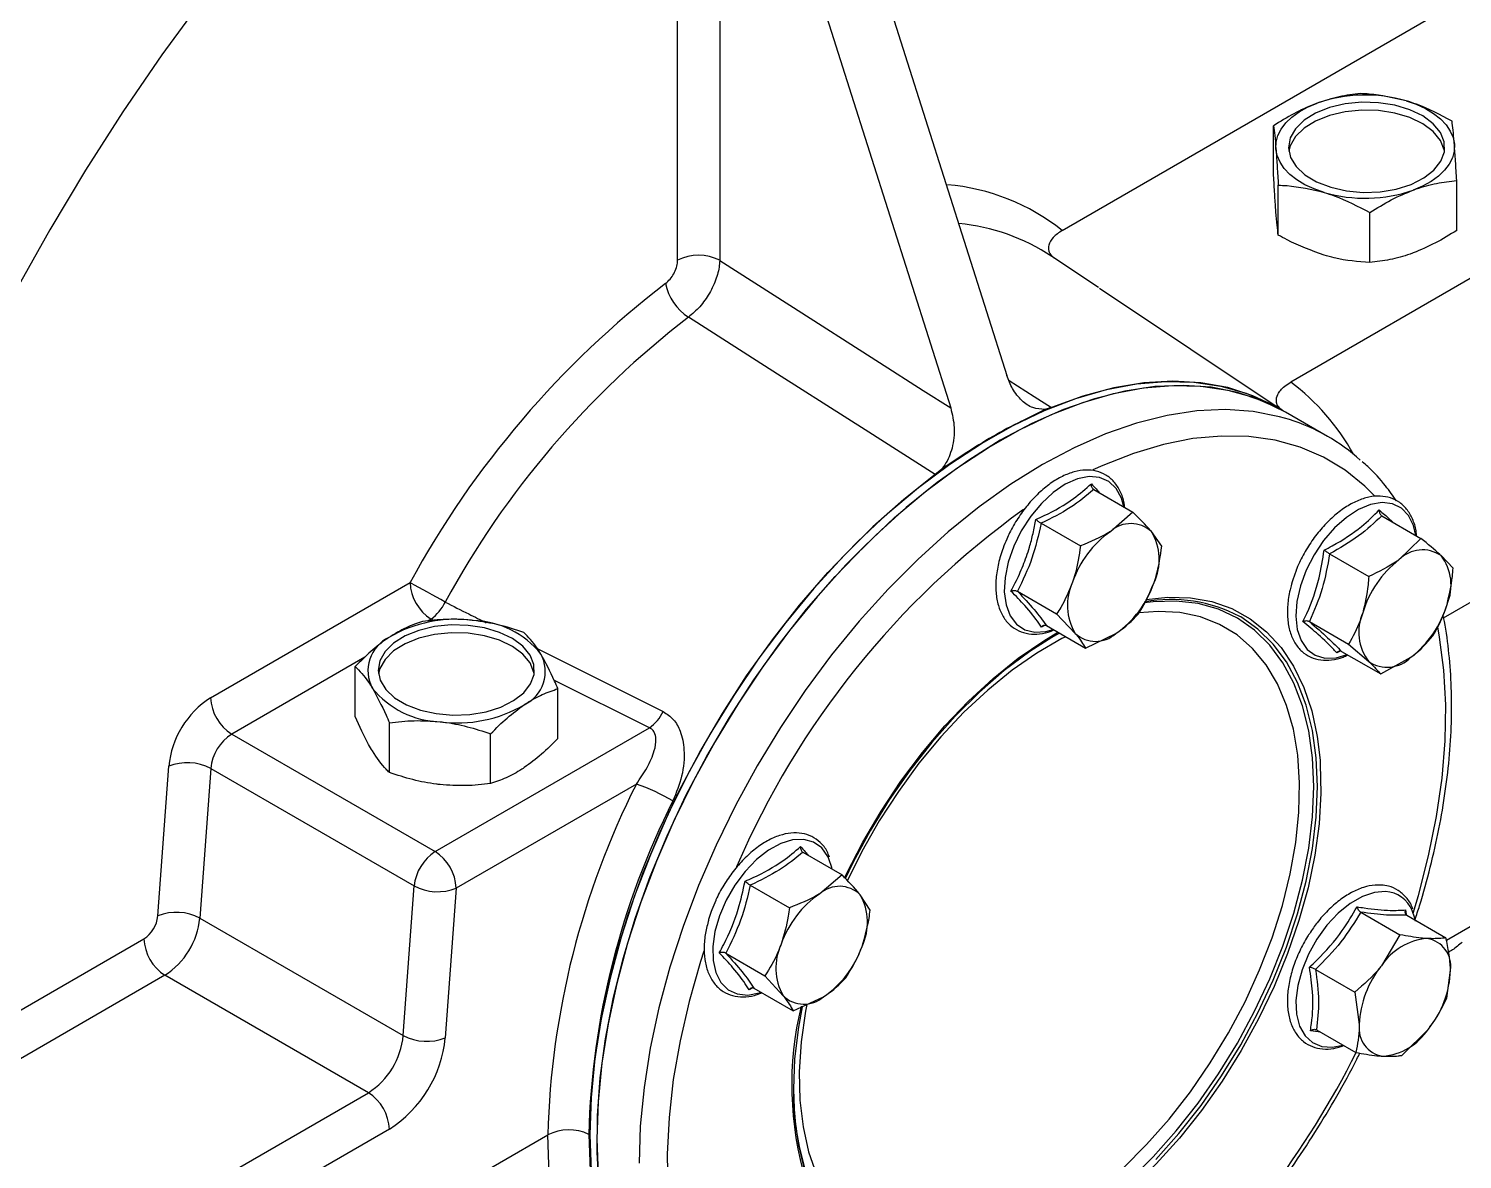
# Model space of a CAD drawing. Header units: millimetres. Extents: x 5847 to 9233, y 737 to 1578.
# Drawn here: x 8762.3 to 8899.3, y 909.9 to 1018 of the extents above; entities that cross this region are included whole.
import ezdxf

# ---------------------------------------------------------------- set-up
doc = ezdxf.new("R2010")
doc.units = ezdxf.units.MM
doc.layers.get('0').update_dxf_attribs({"lineweight": 30})

msp = doc.modelspace()

# ---------------------------------------------------------------- linework, layer by layer
at = {"color": 7, "linetype": 'Continuous', "lineweight": 25}
for p, q in [((8824.308, 995.851), (8824.308, 1056.466)), ((8828.331, 1051.292), (8828.331, 995.851)), ((8861.069, 998.709), (8895.856, 1018.791)), ((8881.271, 1003.953), (8881.271, 1008.717)), ((8921.237, 1006.347), (8882.909, 984.221)), ((8881.718, 998.27), (8881.718, 1003.034)), ((8898.769, 998.717), (8898.769, 1003.48)), ((8890.467, 995.652), (8890.467, 1000.415)), ((8864.543, 993.248), (8860.073, 996.227)), ((8864.626, 993.188), (8882.081, 981.542)), ((8857.164, 980.478), (8859.415, 981.596)), ((8860.034, 981.779), (8859.415, 981.596)), ((8882.413, 981.35), (8881.742, 981.737)), ((8886.435, 979.026), (8882.412, 981.349)), ((8851.8, 977.381), (8849.549, 975.901)), ((8849.549, 975.901), (8848.929, 975.368)), ((8864.081, 973.945), (8867.824, 971.785)), ((8867.824, 971.785), (8865.701, 969.945)), ((8859.056, 970.715), (8862.799, 968.555)), ((8891.614, 971.437), (8895.357, 969.276)), ((8870.583, 968.517), (8869.593, 969.926)), ((8895.357, 969.276), (8893.252, 967.231)), ((8894.976, 969.496), (8894.925, 969.613)), ((8886.625, 967.797), (8890.368, 965.636)), ((8898.422, 966.435), (8897.279, 967.631)), ((8897.522, 961.684), (8908.457, 967.997)), ((8883.418, 966.197), (8883.106, 965.299)), ((8779.677, 954.045), (8798.731, 965.045)), ((8883.043, 965.119), (8882.982, 964.886)), ((8883.106, 965.299), (8883.043, 965.119)), ((8856.791, 964.218), (8860.534, 962.057)), ((8860.534, 962.057), (8862.303, 960.199)), ((8859.439, 960.986), (8859.078, 960.801)), ((8859.55, 960.951), (8863.293, 958.79)), ((8884.699, 961.316), (8888.442, 959.155)), ((8860.802, 960.228), (8860.418, 960.01)), ((8863.293, 958.79), (8866.195, 960.18)), ((8887.622, 958.509), (8887.31, 958.326)), ((8887.764, 958.475), (8891.507, 956.314)), ((8888.442, 959.155), (8890.364, 957.51)), ((8891.507, 956.314), (8894.391, 957.909)), ((8793.503, 952.265), (8793.503, 957.029)), ((8812.869, 950.148), (8812.869, 954.912)), ((8796.757, 946.895), (8796.757, 951.659)), ((8801.134, 939.335), (8821.617, 951.16)), ((8781.688, 950.561), (8801.134, 939.335)), ((8806.439, 945.837), (8806.439, 950.6)), ((8774.63, 933.188), (8775.669, 947.49)), ((8779.684, 947.283), (8778.646, 932.981)), ((8779.684, 947.283), (8799.13, 936.058)), ((8820.37, 945.795), (8803.145, 935.851)), ((8897.784, 930.863), (8921.237, 944.402)), ((8836.277, 939.27), (8840.02, 937.109)), ((8798.091, 921.755), (8799.13, 936.058)), ((8831.249, 936.129), (8834.992, 933.968)), ((8840.02, 937.109), (8837.896, 935.314)), ((8803.145, 935.851), (8802.107, 921.549)), ((8827.955, 934.68), (8827.589, 933.787)), ((8842.714, 933.754), (8841.756, 935.207)), ((8827.589, 933.787), (8827.521, 933.622)), ((8889.605, 933.552), (8893.349, 931.391)), ((8893.889, 933.768), (8893.952, 933.318)), ((8894.005, 933.27), (8897.748, 931.109)), ((8778.646, 932.981), (8798.091, 921.755)), ((8737.161, 910.143), (8773.295, 931.003)), ((8893.349, 931.391), (8891.58, 928.426)), ((8828.913, 929.632), (8832.657, 927.472)), ((8885.289, 928.071), (8889.032, 925.91)), ((8897.832, 925.346), (8898.179, 928.003)), ((8775.306, 927.519), (8737.16, 905.498)), ((8794.752, 916.293), (8775.306, 927.519)), ((8831.5, 926.311), (8831.131, 926.128)), ((8832.657, 927.472), (8834.392, 925.569)), ((8831.607, 926.278), (8835.35, 924.117)), ((8835.35, 924.117), (8838.253, 925.463)), ((8889.032, 925.91), (8889.463, 922.804)), ((8885.373, 922.309), (8889.116, 920.148)), ((8893.515, 919.866), (8896.063, 922.381)), ((8742.168, 885.937), (8794.752, 916.293)), ((8796.763, 912.809), (8744.179, 882.453)), ((8744.179, 873.161), (8811.9, 912.256)), ((8815.815, 912.315), (8815.926, 912.257))]:
    msp.add_line(p, q, dxfattribs=at)
at = {"color": 8, "linetype": 'Continuous', "lineweight": 25}
for p, q in [((8800.742, 961.56), (8800.435, 961.383)), ((8801.003, 961.43), (8800.742, 961.56)), ((8794.42, 957.911), (8781.688, 950.561)), ((8810.891, 958.766), (8822.932, 952.724)), ((8821.617, 951.16), (8812.529, 955.688)), ((8885.757, 922.087), (8884.79, 922.214))]:
    msp.add_line(p, q, dxfattribs=at)
at = {"color": 7, "linetype": 'Continuous', "lineweight": 25, "flags": 128}
for points in [[(8833.695, 1054.388), (8846.061, 1015.444), (8855.778, 984.844)], [(8828.331, 1051.292), (8840.697, 1012.347), (8850.414, 981.747)], [(8778.89, 1020.816), (8775.019, 1015.506), (8771.289, 1010.054), (8767.71, 1004.472), (8764.291, 998.776), (8761.042, 992.981), (8757.971, 987.102), (8755.085, 981.155), (8752.393, 975.154), (8749.901, 969.116), (8747.616, 963.056), (8745.544, 956.99), (8743.691, 950.934), (8742.06, 944.904), (8740.657, 938.916), (8739.485, 932.986), (8738.547, 927.128), (8737.846, 921.358), (8737.384, 915.692), (8737.161, 910.143)], [(8881.494, 1006.498), (8881.517, 1007.142), (8881.685, 1007.779), (8881.995, 1008.398), (8882.443, 1008.989), (8883.021, 1009.54), (8883.718, 1010.043), (8884.523, 1010.49), (8885.422, 1010.872)], [(8886.731, 1002.829), (8888.236, 1002.492), (8889.832, 1002.35), (8891.444, 1002.409), (8892.995, 1002.667), (8894.415, 1003.111), (8895.636, 1003.721), (8896.601, 1004.468), (8897.266, 1005.318), (8897.598, 1006.23), (8897.584, 1007.162), (8897.222, 1008.071), (8896.53, 1008.913), (8895.541, 1009.65), (8894.301, 1010.247), (8892.867, 1010.676), (8891.307, 1010.917), (8889.694, 1010.959), (8888.103, 1010.799), (8886.609, 1010.446), (8885.281, 1009.916), (8884.181, 1009.234), (8883.361, 1008.43), (8882.86, 1007.544), (8882.7, 1006.617), (8882.889, 1005.691), (8883.419, 1004.81), (8884.264, 1004.016), (8885.386, 1003.345), (8886.731, 1002.829)], [(8897.607, 1006.281), (8897.584, 1006.411), (8897.222, 1007.32), (8896.53, 1008.162), (8895.541, 1008.899), (8894.301, 1009.496), (8892.867, 1009.925), (8891.307, 1010.166), (8889.694, 1010.208), (8888.103, 1010.048), (8886.609, 1009.695), (8885.281, 1009.165), (8884.181, 1008.482), (8883.361, 1007.679), (8882.86, 1006.793), (8882.728, 1006.281)], [(8893.948, 1011.095), (8894.903, 1010.762), (8895.775, 1010.359), (8896.548, 1009.894), (8897.21, 1009.375), (8897.749, 1008.811), (8898.155, 1008.211), (8898.422, 1007.585), (8898.546, 1006.944)], [(8886.092, 1002.347), (8885.137, 1002.68), (8884.265, 1003.083), (8883.492, 1003.548), (8882.83, 1004.067), (8882.291, 1004.631), (8881.885, 1005.231), (8881.618, 1005.857), (8881.494, 1006.498)], [(8898.546, 1006.944), (8898.523, 1006.3), (8898.355, 1005.663), (8898.045, 1005.044), (8897.597, 1004.454), (8897.019, 1003.902), (8896.322, 1003.399), (8895.517, 1002.952), (8894.618, 1002.57)], [(8828.331, 995.851), (8835.047, 991.562), (8843.617, 986.088), (8847.787, 983.425), (8850.414, 981.747)], [(8848.929, 975.368), (8842.229, 979.642), (8840.565, 980.703), (8833.865, 984.977), (8825.341, 990.414)], [(8882.412, 981.349), (8880.191, 982.437), (8877.814, 983.229), (8875.297, 983.718), (8872.656, 983.901), (8869.906, 983.778), (8867.066, 983.348), (8864.153, 982.615), (8861.184, 981.583), (8858.177, 980.258), (8855.152, 978.649), (8852.127, 976.766), (8849.121, 974.619), (8846.152, 972.223), (8843.238, 969.592), (8840.398, 966.743), (8837.649, 963.692), (8835.008, 960.459), (8832.491, 957.064), (8830.113, 953.527), (8827.89, 949.871), (8825.835, 946.118), (8823.961, 942.291), (8822.279, 938.413), (8820.8, 934.509), (8819.533, 930.603), (8818.485, 926.718), (8817.663, 922.879), (8817.072, 919.11), (8816.717, 915.433), (8816.598, 911.871), (8816.717, 908.446)], [(8833.374, 959.587), (8835.97, 962.884), (8838.681, 966.005), (8841.489, 968.933), (8844.377, 971.648), (8847.327, 974.134), (8850.322, 976.376), (8853.342, 978.36), (8856.369, 980.074), (8859.385, 981.507), (8862.37, 982.65), (8865.307, 983.496), (8868.177, 984.04), (8870.963, 984.279), (8873.647, 984.211), (8876.212, 983.837), (8878.644, 983.159), (8880.927, 982.181), (8881.742, 981.737)], [(8834.044, 959.2), (8836.641, 962.497), (8839.351, 965.618), (8842.159, 968.546), (8845.048, 971.261), (8847.998, 973.747), (8850.993, 975.989), (8854.013, 977.973), (8857.04, 979.687), (8860.056, 981.12), (8863.041, 982.263), (8865.978, 983.109), (8868.848, 983.653), (8871.633, 983.892), (8874.317, 983.824), (8876.883, 983.45), (8879.315, 982.772), (8881.598, 981.793), (8882.614, 981.232)], [(8881.742, 981.737), (8881.554, 981.845), (8879.296, 982.916), (8876.882, 983.684), (8874.328, 984.143), (8871.649, 984.291), (8868.863, 984.127), (8865.986, 983.651), (8863.037, 982.867), (8860.034, 981.779)], [(8848.929, 975.368), (8845.927, 972.989), (8842.978, 970.368), (8840.101, 967.523), (8837.314, 964.47), (8834.636, 961.229), (8832.081, 957.821), (8829.668, 954.266), (8827.41, 950.588), (8825.322, 946.808), (8823.417, 942.952), (8821.707, 939.042), (8820.202, 935.105), (8818.913, 931.163), (8817.847, 927.242), (8817.01, 923.368), (8816.409, 919.563), (8816.047, 915.851), (8815.926, 912.257)], [(8810.205, 958.121), (8809.51, 958.963), (8808.518, 959.699), (8807.275, 960.294), (8805.84, 960.721), (8804.279, 960.96), (8802.666, 961), (8801.076, 960.839), (8799.582, 960.484), (8798.256, 959.952), (8797.159, 959.268), (8796.343, 958.464), (8795.845, 957.577), (8795.688, 956.649), (8795.881, 955.724), (8796.414, 954.844), (8797.263, 954.05), (8798.387, 953.381), (8799.733, 952.867), (8801.24, 952.532), (8802.837, 952.391), (8804.448, 952.452), (8805.999, 952.712), (8807.417, 953.158), (8808.635, 953.77), (8809.598, 954.518), (8810.259, 955.369), (8810.588, 956.281), (8810.57, 957.213), (8810.205, 958.121)], [(8810.205, 957.37), (8809.51, 958.212), (8808.518, 958.948), (8807.275, 959.543), (8805.84, 959.97), (8804.279, 960.209), (8802.666, 960.249), (8801.076, 960.088), (8799.582, 959.733), (8798.256, 959.201), (8797.159, 958.517), (8796.343, 957.713), (8795.845, 956.826), (8795.716, 956.323)], [(8827.221, 887.293), (8825.917, 888.122), (8823.973, 889.68), (8822.217, 891.515), (8820.661, 893.614), (8819.313, 895.966), (8818.181, 898.556), (8817.274, 901.367), (8816.596, 904.382), (8816.151, 907.584), (8815.943, 910.951), (8815.972, 914.464), (8816.239, 918.1), (8816.742, 921.838), (8817.477, 925.653), (8818.441, 929.524), (8819.626, 933.425), (8821.027, 937.333), (8822.633, 941.223), (8824.437, 945.072), (8826.425, 948.856), (8828.586, 952.552), (8830.907, 956.136), (8833.374, 959.587)], [(8828.094, 886.791), (8826.587, 887.735), (8824.644, 889.293), (8822.888, 891.127), (8821.331, 893.227), (8819.983, 895.579), (8818.852, 898.169), (8817.944, 900.98), (8817.266, 903.995), (8816.822, 907.197), (8816.614, 910.564), (8816.643, 914.077), (8816.91, 917.713), (8817.412, 921.451), (8818.148, 925.266), (8819.111, 929.137), (8820.297, 933.038), (8821.697, 936.946), (8823.304, 940.836), (8825.107, 944.685), (8827.096, 948.469), (8829.257, 952.165), (8831.578, 955.749), (8834.044, 959.2)], [(8840.249, 936.785), (8840.427, 937.161), (8842.003, 940.226), (8843.751, 943.206), (8845.656, 946.072), (8847.699, 948.798), (8849.862, 951.357), (8852.125, 953.727), (8854.466, 955.886), (8856.863, 957.812), (8859.295, 959.488), (8860.661, 960.31)], [(8860.418, 960.01), (8857.963, 958.453), (8855.532, 956.633), (8853.148, 954.567), (8850.834, 952.275), (8848.612, 949.779), (8846.504, 947.103), (8844.53, 944.272), (8842.708, 941.315), (8841.058, 938.259), (8840.32, 936.742)], [(8860.806, 960.226), (8860.239, 959.906), (8860.235, 959.904)], [(8810.595, 956.323), (8810.57, 956.462), (8810.205, 957.37)], [(8885.706, 948.081), (8885.733, 947.703), (8885.792, 944.917), (8885.615, 942.001), (8885.204, 938.983), (8884.562, 935.89), (8883.696, 932.753), (8882.613, 929.599), (8881.324, 926.458), (8879.841, 923.36), (8878.177, 920.334), (8876.348, 917.408), (8874.372, 914.608), (8872.266, 911.963), (8870.051, 909.495), (8867.746, 907.228), (8865.374, 905.184), (8863.071, 903.46)], [(8839.08, 937.652), (8839.046, 937.817), (8838.776, 938.651)], [(8894.821, 932.698), (8894.757, 932.981), (8894.507, 933.702)], [(8836.202, 924.489), (8835.854, 922.55), (8835.493, 919.534), (8835.373, 916.629), (8835.493, 913.864), (8835.854, 911.265), (8836.451, 908.856), (8837.279, 906.662), (8838.33, 904.703), (8839.594, 902.998), (8841.058, 901.564), (8841.911, 900.917)], [(8820.37, 888.496), (8818.441, 890.524), (8816.741, 892.858), (8815.283, 895.481), (8814.076, 898.375), (8813.129, 901.522), (8812.448, 904.9), (8812.037, 908.486), (8811.9, 912.256)], [(8815.815, 912.315), (8815.935, 908.868), (8816.296, 905.582), (8816.894, 902.477), (8817.727, 899.572), (8818.788, 896.886), (8820.071, 894.436), (8821.569, 892.236), (8823.272, 890.3), (8825.169, 888.641), (8827.248, 887.269)], [(8815.926, 912.257), (8816.045, 908.833), (8816.401, 905.567), (8816.991, 902.479), (8817.813, 899.589), (8818.861, 896.914), (8820.128, 894.471), (8821.608, 892.274), (8823.29, 890.339), (8825.164, 888.675), (8827.219, 887.294), (8827.221, 887.293)]]:
    msp.add_lwpolyline(points, dxfattribs=at)
at = {"color": 8, "linetype": 'Continuous', "lineweight": 25, "flags": 128}
for points in [[(8855.985, 984.368), (8858.371, 982.843), (8860.034, 981.779)], [(8882.782, 980.633), (8881.837, 980.906), (8879.32, 981.395), (8876.679, 981.579), (8873.93, 981.455), (8871.089, 981.026), (8868.176, 980.292), (8865.207, 979.26), (8862.2, 977.936), (8859.175, 976.327), (8856.151, 974.443), (8853.144, 972.297), (8850.175, 969.901), (8847.261, 967.27), (8844.421, 964.42), (8841.672, 961.37), (8839.031, 958.137), (8836.514, 954.742), (8834.136, 951.205), (8831.913, 947.549), (8829.858, 943.795), (8827.984, 939.968), (8826.302, 936.091), (8824.823, 932.187), (8823.556, 928.28), (8822.508, 924.396), (8821.686, 920.557), (8821.096, 916.787), (8820.74, 913.11), (8820.621, 909.548)], [(8890.927, 973.355), (8890.002, 974.27), (8888.105, 975.797), (8886.034, 977.041), (8883.801, 977.994), (8881.421, 978.651), (8878.909, 979.006), (8876.281, 979.058), (8873.553, 978.807), (8870.742, 978.253), (8867.867, 977.401), (8864.946, 976.255), (8863.989, 975.821)], [(8866.962, 972.282), (8866.729, 973.13), (8866.227, 974.056), (8865.522, 974.724), (8864.644, 975.107), (8863.63, 975.188), (8862.52, 974.965), (8861.36, 974.446), (8860.197, 973.653), (8859.079, 972.618), (8858.052, 971.384), (8857.158, 970.001), (8856.434, 968.526), (8855.908, 967.018), (8855.603, 965.541), (8855.531, 964.154), (8855.696, 962.914), (8856.089, 961.872), (8856.696, 961.07), (8857.491, 960.542), (8858.442, 960.309), (8859.51, 960.38), (8860.203, 960.574)], [(8894.874, 969.555), (8894.653, 970.496), (8894.179, 971.455), (8893.5, 972.159), (8892.644, 972.581), (8891.645, 972.703), (8890.545, 972.52), (8889.389, 972.039), (8888.224, 971.281), (8887.097, 970.276), (8886.056, 969.066), (8885.142, 967.7), (8884.393, 966.233), (8883.839, 964.726)], [(8883.839, 964.726), (8883.504, 963.241), (8883.401, 961.839), (8883.534, 960.576), (8883.898, 959.505), (8884.477, 958.67), (8885.249, 958.104), (8886.181, 957.83), (8887.236, 957.861), (8888.299, 958.166)], [(8869.078, 963.444), (8871.171, 963.659), (8873.334, 963.596), (8875.377, 963.23), (8877.282, 962.563), (8879.03, 961.602), (8880.606, 960.355), (8881.993, 958.834), (8883.181, 957.054), (8884.156, 955.031), (8884.911, 952.784), (8885.438, 950.334), (8885.706, 948.081)], [(8866.896, 909.096), (8869.137, 911.331), (8871.285, 913.766), (8873.319, 916.376), (8875.22, 919.136), (8876.968, 922.018), (8878.546, 924.993), (8879.938, 928.032), (8881.13, 931.105), (8882.111, 934.181), (8882.87, 937.229), (8883.401, 940.22), (8883.697, 943.123), (8883.756, 945.91), (8883.578, 948.553), (8883.164, 951.026), (8882.518, 953.303), (8881.647, 955.363), (8880.559, 957.186), (8879.266, 958.752), (8877.779, 960.046), (8876.114, 961.056), (8874.288, 961.772), (8872.318, 962.186), (8870.224, 962.293), (8868.397, 962.149)], [(8867.457, 907.881), (8869.755, 910.156), (8871.961, 912.635), (8874.054, 915.292), (8876.014, 918.102), (8877.822, 921.038), (8879.461, 924.072), (8880.914, 927.174), (8882.169, 930.316), (8883.212, 933.465), (8884.034, 936.593), (8884.627, 939.669), (8884.985, 942.663), (8885.105, 945.547), (8884.985, 948.292), (8884.627, 950.873), (8884.034, 953.264), (8883.212, 955.442), (8882.169, 957.387), (8880.914, 959.08), (8879.461, 960.504), (8877.822, 961.646), (8876.014, 962.495), (8874.054, 963.042), (8871.961, 963.282), (8869.755, 963.214), (8868.9, 963.108)], [(8870.003, 909.901), (8872.225, 912.397), (8874.333, 915.073), (8876.307, 917.903), (8878.128, 920.861), (8879.779, 923.917), (8881.243, 927.042), (8882.507, 930.206), (8883.558, 933.378), (8884.386, 936.528), (8884.983, 939.626), (8885.343, 942.642), (8885.464, 945.547), (8885.343, 948.312), (8884.983, 950.911), (8884.386, 953.32), (8883.558, 955.514), (8882.507, 957.473), (8881.243, 959.178), (8879.779, 960.612), (8878.128, 961.763), (8878.034, 961.816)], [(8894.604, 933.468), (8895.106, 935.148), (8896.087, 938.938), (8896.843, 942.678), (8897.37, 946.345), (8897.664, 949.914), (8897.723, 953.364), (8897.546, 956.673), (8897.136, 959.82), (8896.952, 960.808)], [(8861.406, 959.879), (8861.038, 959.692), (8858.654, 958.315), (8856.281, 956.671), (8853.944, 954.777), (8851.666, 952.65), (8849.468, 950.312), (8847.374, 947.786), (8845.404, 945.098), (8843.578, 942.273), (8841.913, 939.341), (8840.508, 936.507)], [(8838.776, 938.651), (8838.669, 938.876), (8838.078, 939.698), (8837.297, 940.248), (8836.356, 940.504), (8835.296, 940.457), (8834.159, 940.106), (8832.992, 939.468), (8831.843, 938.569), (8830.758, 937.444), (8829.782, 936.14), (8828.956, 934.711), (8828.312, 933.214)], [(8891.972, 935.531), (8890.899, 935.443), (8889.756, 935.055), (8888.588, 934.382), (8887.445, 933.45), (8886.372, 932.3), (8885.413, 930.977), (8884.609, 929.535), (8883.991, 928.035), (8883.585, 926.536), (8883.408, 925.101), (8883.467, 923.789), (8883.759, 922.652), (8884.273, 921.738), (8884.987, 921.084), (8885.873, 920.717), (8886.893, 920.652), (8887.893, 920.853)], [(8828.312, 933.214), (8827.878, 931.712), (8827.671, 930.266), (8827.699, 928.934), (8827.961, 927.772), (8828.448, 926.827), (8829.137, 926.138), (8830.003, 925.732), (8831.008, 925.628), (8832.112, 925.827), (8832.287, 925.885)], [(8826.824, 929.827), (8826.5, 928.821), (8825.409, 925.015), (8824.539, 921.247), (8823.897, 917.541), (8823.487, 913.92), (8823.31, 910.407), (8823.369, 907.025), (8823.663, 903.794), (8824.19, 900.736), (8824.946, 897.869), (8825.927, 895.212), (8826.775, 893.427)], [(8836.645, 924.738), (8836.528, 924.103), (8836.114, 921.152), (8835.936, 918.304), (8835.995, 915.585), (8836.292, 913.025), (8836.822, 910.646), (8837.581, 908.475), (8838.562, 906.531), (8839.754, 904.835), (8841.146, 903.403), (8842.724, 902.249), (8844.472, 901.385), (8846.373, 900.82), (8848.407, 900.559), (8850.555, 900.604), (8852.796, 900.956), (8855.107, 901.611), (8857.465, 902.561), (8859.846, 903.799)], [(8835.923, 911.144), (8836.443, 909.119), (8837.265, 906.941), (8838.309, 904.996), (8839.563, 903.303), (8841.017, 901.879), (8842.656, 900.737), (8844.464, 899.888), (8846.424, 899.341), (8848.517, 899.101), (8850.723, 899.169), (8853.021, 899.547), (8855.388, 900.228), (8857.801, 901.208), (8860.239, 902.477)]]:
    msp.add_lwpolyline(points, dxfattribs=at)
at = {"color": 7, "linetype": 'Continuous', "lineweight": 25}
for centre, radius, start, end in [((8890.034, 997.666), 13.988, 73.75159, 109.24962), ((8890.006, 1015.777), 13.988, 253.75159, 289.24962), ((8826.319, 991.969), 4.373, 62.60967, 117.39033), ((8878.682, 921.509), 91.036, 127.58609, 151.43059), ((8828.106, 994.64), 5.05, 191.31721, 236.80112), ((8878.2, 921.741), 86.661, 127.58609, 151.43059), ((8880.118, 934.522), 51.369, 116.54095, 123.45367), ((8877.259, 963.131), 18.353, 47.9453, 72.48668), ((8867.637, 967.809), 2.883, 47.2637, 132.187), ((8871.258, 961.982), 9.71, 124.91233, 161.38964), ((8865.145, 967.254), 5.189, 334.79118, 31.00103), ((8895.505, 965.01), 3.164, 55.90948, 135.41775), ((8893.584, 964.814), 4.646, 336.61487, 37.31819), ((8899.341, 959.36), 9.952, 127.7246, 163.59155), ((8803.098, 965.243), 4.372, 182.60548, 237.39452), ((8745.597, 865.106), 113.185, 60.0579, 62.00239), ((8866.75, 962.871), 5.189, 154.79118, 211.00103), ((8860.638, 968.143), 9.71, 304.91233, 341.38964), ((8871.484, 949.376), 14.059, 62.23097, 100.3936), ((8798.221, 965.026), 4.286, 306.02677, 334.54092), ((8894.059, 960.327), 4.646, 156.61487, 217.31819), ((8888.302, 965.781), 9.952, 307.7246, 343.59155), ((8803.091, 949.008), 12.539, 82.28316, 120.54472), ((8804.524, 952.815), 8.622, 38.81164, 88.33621), ((8798.222, 956.633), 3.513, 115.35485, 208.31887), ((8864.259, 962.316), 2.883, 227.2637, 312.187), ((8808.15, 956.553), 3.513, 295.35485, 28.31887), ((8892.137, 960.13), 3.164, 235.90948, 315.41775), ((8784.466, 946.614), 8.841, 122.80086, 174.311), ((8784.044, 954.244), 4.372, 182.60548, 237.39452), ((8801.848, 960.37), 8.622, 218.81164, 268.33621), ((8803.282, 964.177), 12.539, 262.28316, 300.54472), ((8819.116, 954.598), 4.252, 306.0414, 333.84925), ((8784.083, 946.845), 4.42, 122.80086, 174.311), ((8777.455, 943.092), 4.747, 61.99506, 112.10657), ((8891.014, 910.115), 79.143, 153.20322, 178.45001), ((8813.105, 925.319), 21.726, 60.31067, 70.46279), ((8891.011, 910.28), 75.224, 153.20322, 178.45001), ((8803.528, 935.62), 4.42, 122.80086, 174.311), ((8798.778, 935.652), 4.372, 2.60548, 57.39452), ((8801.359, 940.249), 4.747, 241.99506, 292.10657), ((8839.769, 933.19), 2.831, 45.41227, 131.42042), ((8843.331, 927.345), 9.646, 124.29623, 160.93813), ((8837.148, 932.574), 5.308, 334.41518, 29.74381), ((8771.698, 933.48), 2.947, 302.80086, 354.311), ((8776.417, 928.79), 4.747, 61.99506, 112.10657), ((8771.315, 933.711), 7.367, 302.80086, 354.311), ((8777.662, 931.202), 4.372, 182.60548, 237.39452), ((8839.001, 928.203), 5.308, 154.41518, 209.74381), ((8896.406, 925.287), 5.758, 94.66806, 146.95871), ((8895.54, 928.388), 2.667, 351.69601, 81.42814), ((8832.818, 933.432), 9.646, 304.29623, 340.93813), ((8898.836, 922.485), 9.378, 140.69137, 178.04895), ((8888.807, 928.322), 9.378, 320.69137, 358.04895), ((8836.38, 927.586), 2.831, 225.41227, 311.42042), ((8867.181, 917.05), 31.966, 166.37968, 196.7301), ((8892.102, 922.419), 2.667, 171.69601, 261.42814), ((8891.236, 925.52), 5.758, 274.66806, 326.95871), ((8790.761, 922.486), 7.367, 302.80086, 354.311), ((8790.378, 922.717), 11.787, 302.80086, 354.311), ((8800.32, 925.947), 4.747, 241.99506, 292.10657), ((8862.806, 916.618), 27.434, 179.54414, 191.50978), ((8792.396, 912.61), 4.372, 2.60548, 57.39452), ((8813.917, 908.341), 4.404, 64.47834, 117.26117)]:
    msp.add_arc(centre, radius, start, end, dxfattribs=at)
at = {"color": 8, "linetype": 'Continuous', "lineweight": 25}
for centre, radius, start, end in [((8848.291, 982.597), 20.563, 51.58352, 84.98229), ((8849.244, 979.756), 19.713, 56.67845, 84.32285), ((8869.857, 966.831), 21.743, 28.82537, 53.10834), ((8905.178, 905.553), 81.886, 125.73256, 156.73645), ((8891.774, 932.584), 2.954, 22.25443, 86.14605), ((8812.558, 958.54), 85.691, 312.08617, 333.38618)]:
    msp.add_arc(centre, radius, start, end, dxfattribs=at)
at = {"color": 7, "linetype": 'Continuous', "lineweight": 25}
for points, knots in [([(8889.573, 1011.782), (8888.899, 1011.707), (8887.538, 1011.556), (8886.132, 1011.101), (8885.422, 1010.872)], [0, 0, 0, 0, 0.495458, 1, 1, 1, 1]), ([(8893.948, 1011.095), (8892.758, 1011.37), (8891.277, 1011.712), (8889.853, 1011.77), (8889.573, 1011.782)], [0, 0, 0, 0, 0.8036473, 1, 1, 1, 1]), ([(8885.422, 1010.872), (8885.324, 1010.835), (8884.578, 1010.554), (8883.174, 1009.899), (8881.909, 1009.113), (8881.271, 1008.717)], [0, 0, 0, 0, 0.07009, 0.5307844, 1, 1, 1, 1]), ([(8898.322, 1009.164), (8897.197, 1009.758), (8895.754, 1010.52), (8894.274, 1010.991), (8893.948, 1011.095)], [0, 0, 0, 0, 0.7796361, 1, 1, 1, 1]), ([(8881.271, 1008.717), (8881.307, 1008.429), (8881.38, 1007.849), (8881.456, 1006.951), (8881.494, 1006.498)], [0, 0, 0, 0, 0.495458, 1, 1, 1, 1]), ([(8898.546, 1006.944), (8898.54, 1007.011), (8898.5, 1007.515), (8898.425, 1008.341), (8898.357, 1008.888), (8898.322, 1009.164)], [0, 0, 0, 0, 0.07009, 0.5307844, 1, 1, 1, 1]), ([(8881.494, 1006.498), (8881.5, 1006.43), (8881.54, 1005.914), (8881.615, 1004.816), (8881.683, 1003.632), (8881.718, 1003.034)], [0, 0, 0, 0, 0.07009, 0.5307844, 1, 1, 1, 1]), ([(8898.769, 1003.48), (8898.733, 1004.116), (8898.66, 1005.398), (8898.584, 1006.426), (8898.546, 1006.944)], [0, 0, 0, 0, 0.495458, 1, 1, 1, 1]), ([(8881.494, 1000.489), (8881.489, 1000.557), (8881.449, 1001.073), (8881.373, 1002.171), (8881.305, 1003.355), (8881.271, 1003.953)], [0, 0, 0, 0, 0.07009003, 0.53078443, 1, 1, 1, 1]), ([(8881.718, 1003.034), (8881.997, 1003.022), (8883.421, 1002.964), (8884.902, 1002.622), (8886.092, 1002.347)], [0, 0, 0, 0, 0.1963527, 1, 1, 1, 1]), ([(8894.618, 1002.57), (8894.716, 1002.606), (8895.461, 1002.875), (8896.866, 1003.258), (8898.131, 1003.406), (8898.769, 1003.48)], [0, 0, 0, 0, 0.07009003, 0.53078443, 1, 1, 1, 1]), ([(8886.092, 1002.347), (8886.418, 1002.243), (8887.898, 1001.772), (8889.342, 1001.01), (8890.467, 1000.415)], [0, 0, 0, 0, 0.2203639, 1, 1, 1, 1]), ([(8890.467, 1000.415), (8891.141, 1000.838), (8892.502, 1001.692), (8893.908, 1002.276), (8894.618, 1002.57)], [0, 0, 0, 0, 0.49545796, 1, 1, 1, 1]), ([(8881.718, 998.27), (8881.681, 998.557), (8881.608, 999.138), (8881.532, 1000.036), (8881.494, 1000.489)], [0, 0, 0, 0, 0.49545796, 1, 1, 1, 1]), ([(8861.069, 998.709), (8860.757, 998.496), (8860.157, 998.085), (8859.745, 997.379), (8859.725, 996.769), (8859.954, 996.339), (8860.212, 996.142), (8860.308, 996.069)], [0, 0, 0, 0, 0.284885, 0.5493096, 0.7468166, 0.9057714, 1, 1, 1, 1]), ([(8886.092, 996.338), (8884.902, 996.776), (8883.421, 997.32), (8881.997, 998.114), (8881.718, 998.27)], [0, 0, 0, 0, 0.8036473, 1, 1, 1, 1]), ([(8898.769, 998.717), (8898.095, 998.294), (8896.734, 997.44), (8895.328, 996.856), (8894.618, 996.562)], [0, 0, 0, 0, 0.495458, 1, 1, 1, 1]), ([(8890.467, 995.652), (8889.342, 995.731), (8887.898, 995.832), (8886.418, 996.247), (8886.092, 996.338)], [0, 0, 0, 0, 0.7796361, 1, 1, 1, 1]), ([(8894.618, 996.562), (8894.519, 996.526), (8893.774, 996.257), (8892.369, 995.874), (8891.105, 995.726), (8890.467, 995.652)], [0, 0, 0, 0, 0.07009, 0.5307844, 1, 1, 1, 1]), ([(8823.154, 993.649), (8823.301, 993.775), (8823.595, 994.028), (8823.961, 994.568), (8824.214, 995.153), (8824.302, 995.589), (8824.307, 995.808), (8824.308, 995.851)], [0, 0, 0, 0, 0.23540387, 0.47080049, 0.70639177, 0.94230802, 1, 1, 1, 1]), ([(8828.331, 995.851), (8828.326, 995.745), (8828.299, 995.208), (8828.053, 994.133), (8827.388, 992.691), (8826.453, 991.355), (8825.712, 990.728), (8825.341, 990.414)], [0, 0, 0, 0, 0.0576613, 0.2934688, 0.52902, 0.7644687, 1, 1, 1, 1]), ([(8859.415, 981.596), (8859.023, 981.619), (8858.239, 981.665), (8857.162, 982.408), (8856.3, 983.482), (8855.944, 984.411), (8855.778, 984.844)], [0, 0, 0, 0, 0.2493683, 0.4979947, 0.7660763, 1, 1, 1, 1]), ([(8882.081, 981.542), (8881.931, 981.67), (8881.632, 981.924), (8881.485, 982.455), (8881.647, 983.12), (8882.175, 983.75), (8882.712, 984.094), (8882.909, 984.221)], [0, 0, 0, 0, 0.1545278, 0.3081763, 0.5314548, 0.8276472, 1, 1, 1, 1]), ([(8850.414, 981.747), (8850.558, 981.125), (8850.848, 979.879), (8850.628, 977.931), (8850.086, 976.604), (8849.65, 976.033), (8849.549, 975.901)], [0, 0, 0, 0, 0.3119699, 0.6247286, 0.9132502, 1, 1, 1, 1]), ([(8867.023, 972.247), (8867.011, 972.378), (8866.961, 972.941), (8866.64, 973.782), (8866.061, 974.707), (8865.27, 975.367), (8864.339, 975.748), (8863.313, 975.849), (8862.219, 975.679), (8861.077, 975.242), (8859.922, 974.546), (8858.799, 973.615), (8857.747, 972.488), (8856.815, 971.202), (8856.149, 970.088), (8855.865, 969.405), (8855.783, 969.207)], [0, 0, 0, 0, 0.0246174, 0.1054279, 0.185281, 0.2629163, 0.3384758, 0.413589, 0.4899805, 0.5683784, 0.6480621, 0.7280864, 0.8079919, 0.887758, 0.9674634, 1, 1, 1, 1]), ([(8893.011, 972.852), (8892.671, 973.337), (8891.838, 974.524), (8890.732, 975.757), (8889.924, 976.432), (8889.747, 976.579)], [0, 0, 0, 0, 0.3507921, 0.8581018, 1, 1, 1, 1]), ([(8858.557, 971.094), (8858.816, 971.211), (8860.112, 971.797), (8862.014, 972.876), (8863.308, 974.017), (8863.854, 974.499)], [0, 0, 0, 0, 0.1257521, 0.6310579, 1, 1, 1, 1]), ([(8864.081, 973.945), (8864.045, 973.972), (8863.975, 974.025), (8863.901, 974.161), (8863.857, 974.32), (8863.851, 974.438), (8863.854, 974.497), (8863.854, 974.499)], [0, 0, 0, 0, 0.2361399, 0.4713108, 0.7323209, 0.9932871, 1, 1, 1, 1]), ([(8864.081, 973.945), (8863.37, 973.35), (8861.927, 972.14), (8860.023, 971.195), (8859.056, 970.715)], [0, 0, 0, 0, 0.4922071, 1, 1, 1, 1]), ([(8894.927, 969.571), (8894.923, 969.658), (8894.898, 970.186), (8894.628, 971.018), (8894.107, 972.002), (8893.361, 972.732), (8892.462, 973.186), (8891.457, 973.357), (8890.378, 973.256), (8889.246, 972.886), (8888.09, 972.255), (8886.954, 971.381), (8885.882, 970.3), (8884.907, 969.052), (8884.083, 967.68), (8883.594, 966.707), (8883.422, 966.208), (8883.418, 966.197)], [0, 0, 0, 0, 0.0152652, 0.092979, 0.1700797, 0.2453039, 0.3182961, 0.3904753, 0.4634339, 0.5383108, 0.6146662, 0.6915691, 0.768396, 0.8450802, 0.9216827, 0.9983035, 1, 1, 1, 1]), ([(8869.593, 969.926), (8869.56, 969.965), (8869.088, 970.52), (8868.433, 971.175), (8867.824, 971.785)], [0, 0, 0, 0, 0.0702148, 1, 1, 1, 1]), ([(8886.109, 968.152), (8886.366, 968.287), (8887.656, 968.964), (8889.546, 970.189), (8890.828, 971.455), (8891.369, 971.989)], [0, 0, 0, 0, 0.1257521, 0.63105789, 1, 1, 1, 1]), ([(8891.369, 971.989), (8891.369, 971.988), (8891.368, 971.929), (8891.379, 971.811), (8891.429, 971.652), (8891.508, 971.517), (8891.579, 971.463), (8891.614, 971.437)], [0, 0, 0, 0, 0.0067129, 0.2676791, 0.5286892, 0.7638601, 1, 1, 1, 1]), ([(8856.169, 964.245), (8856.309, 964.507), (8856.727, 965.294), (8857.355, 966.671), (8857.906, 968.259), (8858.294, 969.744), (8858.469, 970.643), (8858.557, 971.094)], [0, 0, 0, 0, 0.125643, 0.3771428, 0.6311917, 0.8151948, 1, 1, 1, 1]), ([(8859.056, 970.715), (8858.798, 969.584), (8858.275, 967.285), (8857.291, 965.251), (8856.791, 964.218)], [0, 0, 0, 0, 0.4922071, 1, 1, 1, 1]), ([(8858.557, 971.094), (8858.558, 971.093), (8858.594, 971.059), (8858.674, 970.988), (8858.804, 970.885), (8858.938, 970.787), (8859.017, 970.739), (8859.056, 970.715)], [0, 0, 0, 0, 0.0067129, 0.2676791, 0.5286892, 0.7638601, 1, 1, 1, 1]), ([(8891.614, 971.437), (8890.909, 970.774), (8889.478, 969.427), (8887.586, 968.346), (8886.625, 967.797)], [0, 0, 0, 0, 0.4922071, 1, 1, 1, 1]), ([(8855.783, 969.207), (8855.654, 968.921), (8855.306, 968.153), (8854.948, 966.875), (8854.711, 965.437), (8854.704, 964.077), (8854.924, 962.845), (8855.374, 961.789), (8856.041, 960.958), (8856.887, 960.395), (8857.857, 960.112), (8858.91, 960.125), (8859.727, 960.275), (8860.186, 960.495), (8860.27, 960.535)], [0, 0, 0, 0, 0.0555329, 0.1494855, 0.2437336, 0.3383976, 0.4334704, 0.5282907, 0.6214099, 0.7116906, 0.8001917, 0.8888395, 0.9795489, 1, 1, 1, 1]), ([(8865.701, 969.945), (8865.641, 969.907), (8864.787, 969.365), (8863.757, 968.945), (8862.799, 968.555)], [0, 0, 0, 0, 0.07021477, 1, 1, 1, 1]), ([(8897.279, 967.631), (8897.242, 967.664), (8896.719, 968.147), (8896.013, 968.732), (8895.357, 969.276)], [0, 0, 0, 0, 0.0702148, 1, 1, 1, 1]), ([(8862.799, 968.555), (8862.674, 967.651), (8862.508, 966.46), (8862.144, 965.35), (8862.056, 965.081)], [0, 0, 0, 0, 0.75814858, 1, 1, 1, 1]), ([(8869.84, 965.044), (8869.928, 965.312), (8870.292, 966.423), (8870.458, 967.614), (8870.583, 968.517)], [0, 0, 0, 0, 0.2418514, 1, 1, 1, 1]), ([(8884.08, 961.321), (8884.204, 961.582), (8884.829, 962.894), (8885.633, 965.141), (8885.968, 967.259), (8886.109, 968.152)], [0, 0, 0, 0, 0.1257521, 0.6310579, 1, 1, 1, 1]), ([(8886.625, 967.797), (8886.423, 966.668), (8886.012, 964.375), (8885.141, 962.346), (8884.699, 961.316)], [0, 0, 0, 0, 0.4922071, 1, 1, 1, 1]), ([(8886.625, 967.797), (8886.585, 967.821), (8886.506, 967.868), (8886.369, 967.96), (8886.233, 968.056), (8886.149, 968.121), (8886.11, 968.152), (8886.109, 968.152)], [0, 0, 0, 0, 0.2361399, 0.4713108, 0.7323209, 0.9932871, 1, 1, 1, 1]), ([(8893.252, 967.231), (8893.192, 967.188), (8892.344, 966.577), (8891.32, 966.089), (8890.368, 965.636)], [0, 0, 0, 0, 0.0702148, 1, 1, 1, 1]), ([(8897.848, 962.97), (8898.054, 963.849), (8898.318, 964.981), (8898.403, 966.169), (8898.422, 966.435)], [0, 0, 0, 0, 0.7762867, 1, 1, 1, 1]), ([(8862.056, 965.081), (8861.711, 964.255), (8861.266, 963.19), (8860.668, 962.264), (8860.534, 962.057)], [0, 0, 0, 0, 0.77628672, 1, 1, 1, 1]), ([(8868.318, 962.02), (8868.452, 962.227), (8869.05, 963.153), (8869.495, 964.217), (8869.84, 965.044)], [0, 0, 0, 0, 0.2237133, 1, 1, 1, 1]), ([(8882.982, 964.886), (8882.933, 964.707), (8882.751, 964.039), (8882.586, 962.905), (8882.579, 961.549), (8882.807, 960.321), (8883.263, 959.27), (8883.936, 958.446), (8884.786, 957.891), (8885.759, 957.617), (8886.813, 957.634), (8887.69, 957.811), (8888.207, 958.066), (8888.35, 958.137)], [0, 0, 0, 0, 0.0383741, 0.1431549, 0.2484771, 0.3542494, 0.4597035, 0.5632146, 0.6635619, 0.7619988, 0.8606554, 0.9616412, 1, 1, 1, 1]), ([(8890.368, 965.636), (8890.349, 965.37), (8890.265, 964.183), (8890, 963.05), (8889.794, 962.171)], [0, 0, 0, 0, 0.2237133, 1, 1, 1, 1]), ([(8856.169, 964.245), (8856.171, 964.245), (8856.224, 964.262), (8856.338, 964.287), (8856.507, 964.295), (8856.668, 964.274), (8856.75, 964.237), (8856.791, 964.218)], [0, 0, 0, 0, 0.0067129, 0.2676791, 0.5286892, 0.7638601, 1, 1, 1, 1]), ([(8859.078, 960.801), (8858.998, 960.924), (8858.593, 961.541), (8857.727, 962.65), (8856.632, 963.772), (8856.169, 964.245)], [0, 0, 0, 0, 0.1257521, 0.6310579, 1, 1, 1, 1]), ([(8856.791, 964.218), (8857.357, 963.616), (8858.508, 962.394), (8859.199, 961.437), (8859.55, 960.951)], [0, 0, 0, 0, 0.4922071, 1, 1, 1, 1]), ([(8866.195, 960.18), (8866.254, 960.219), (8867.097, 960.767), (8867.73, 961.416), (8868.318, 962.02)], [0, 0, 0, 0, 0.0702148, 1, 1, 1, 1]), ([(8889.794, 962.171), (8889.711, 961.908), (8889.366, 960.823), (8888.841, 959.874), (8888.442, 959.155)], [0, 0, 0, 0, 0.2418514, 1, 1, 1, 1]), ([(8894.779, 932.823), (8894.93, 933.27), (8895.496, 934.951), (8896.274, 937.856), (8897.107, 941.513), (8897.718, 945.119), (8898.122, 948.657), (8898.307, 952.104), (8898.281, 955.45), (8898.011, 958.652), (8897.733, 960.817), (8897.483, 961.862), (8897.464, 961.938)], [0, 0, 0, 0, 0.0429011, 0.1610918, 0.279357, 0.397707, 0.5161491, 0.6346847, 0.7533061, 0.8719914, 0.9906862, 1, 1, 1, 1]), ([(8896.496, 959.954), (8896.895, 960.673), (8897.42, 961.622), (8897.765, 962.707), (8897.848, 962.97)], [0, 0, 0, 0, 0.7581486, 1, 1, 1, 1]), ([(8799.933, 961.341), (8799.411, 961.164), (8798.357, 960.809), (8797.268, 960.143), (8796.718, 959.807)], [0, 0, 0, 0, 0.495458, 1, 1, 1, 1]), ([(8804.774, 961.434), (8804.659, 961.446), (8803.79, 961.535), (8802.152, 961.578), (8800.677, 961.42), (8799.933, 961.341)], [0, 0, 0, 0, 0.07009003, 0.53078443, 1, 1, 1, 1]), ([(8809.616, 960.282), (8808.829, 960.542), (8807.242, 961.067), (8805.602, 961.311), (8804.774, 961.434)], [0, 0, 0, 0, 0.495458, 1, 1, 1, 1]), ([(8859.078, 960.801), (8859.079, 960.802), (8859.111, 960.844), (8859.184, 960.917), (8859.305, 960.981), (8859.434, 960.999), (8859.511, 960.967), (8859.55, 960.951)], [0, 0, 0, 0, 0.0067129, 0.2676791, 0.5286892, 0.7638601, 1, 1, 1, 1]), ([(8884.699, 961.316), (8884.658, 961.334), (8884.576, 961.371), (8884.416, 961.387), (8884.248, 961.372), (8884.135, 961.341), (8884.081, 961.321), (8884.08, 961.321)], [0, 0, 0, 0, 0.2361399, 0.4713108, 0.7323209, 0.9932871, 1, 1, 1, 1]), ([(8887.31, 958.326), (8887.216, 958.43), (8886.744, 958.954), (8885.769, 959.912), (8884.581, 960.902), (8884.08, 961.321)], [0, 0, 0, 0, 0.1257521, 0.6310579, 1, 1, 1, 1]), ([(8884.699, 961.316), (8885.316, 960.784), (8886.568, 959.704), (8887.361, 958.889), (8887.764, 958.475)], [0, 0, 0, 0, 0.4922071, 1, 1, 1, 1]), ([(8796.718, 959.807), (8796.642, 959.755), (8796.065, 959.363), (8794.977, 958.497), (8793.998, 957.522), (8793.503, 957.029)], [0, 0, 0, 0, 0.07009, 0.5307844, 1, 1, 1, 1]), ([(8811.242, 958.219), (8811.121, 958.413), (8810.571, 959.294), (8810.034, 959.849), (8809.616, 960.282)], [0, 0, 0, 0, 0.2203639, 1, 1, 1, 1]), ([(8862.303, 960.199), (8862.335, 960.16), (8862.796, 959.612), (8863.053, 959.186), (8863.293, 958.79)], [0, 0, 0, 0, 0.0702148, 1, 1, 1, 1]), ([(8894.391, 957.909), (8894.45, 957.953), (8895.287, 958.57), (8895.913, 959.287), (8896.496, 959.954)], [0, 0, 0, 0, 0.07021477, 1, 1, 1, 1]), ([(8812.869, 954.912), (8812.765, 955.156), (8812.235, 956.398), (8811.685, 957.408), (8811.242, 958.219)], [0, 0, 0, 0, 0.1963527, 1, 1, 1, 1]), ([(8887.764, 958.475), (8887.725, 958.491), (8887.648, 958.523), (8887.524, 958.505), (8887.408, 958.442), (8887.34, 958.369), (8887.311, 958.327), (8887.31, 958.326)], [0, 0, 0, 0, 0.2361399, 0.4713108, 0.7323209, 0.9932871, 1, 1, 1, 1]), ([(8793.503, 957.029), (8793.922, 956.596), (8794.458, 956.041), (8795.009, 955.16), (8795.13, 954.967)], [0, 0, 0, 0, 0.7796361, 1, 1, 1, 1]), ([(8890.364, 957.51), (8890.4, 957.476), (8890.912, 957), (8891.22, 956.644), (8891.507, 956.314)], [0, 0, 0, 0, 0.0702148, 1, 1, 1, 1]), ([(8795.13, 954.967), (8795.573, 954.155), (8796.123, 953.145), (8796.653, 951.903), (8796.757, 951.659)], [0, 0, 0, 0, 0.8036473, 1, 1, 1, 1]), ([(8809.654, 953.379), (8809.73, 953.429), (8810.307, 953.81), (8811.395, 954.404), (8812.375, 954.742), (8812.869, 954.912)], [0, 0, 0, 0, 0.07009, 0.5307844, 1, 1, 1, 1]), ([(8806.439, 950.6), (8806.961, 951.124), (8808.015, 952.182), (8809.104, 952.977), (8809.654, 953.379)], [0, 0, 0, 0, 0.495458, 1, 1, 1, 1]), ([(8822.932, 952.724), (8823.282, 952.492), (8823.976, 952.031), (8824.677, 950.74), (8825.026, 948.898), (8824.816, 946.549), (8824.18, 944.972), (8823.866, 944.194)], [0, 0, 0, 0, 0.1479371, 0.2939841, 0.4900656, 0.7481528, 1, 1, 1, 1]), ([(8795.13, 948.958), (8795.009, 949.164), (8794.458, 950.101), (8793.922, 951.317), (8793.503, 952.265)], [0, 0, 0, 0, 0.2203639, 1, 1, 1, 1]), ([(8796.757, 951.659), (8797.543, 951.747), (8799.13, 951.925), (8800.77, 951.81), (8801.598, 951.752)], [0, 0, 0, 0, 0.49545796, 1, 1, 1, 1]), ([(8801.598, 951.752), (8801.713, 951.739), (8802.582, 951.638), (8804.22, 951.323), (8805.695, 950.843), (8806.439, 950.6)], [0, 0, 0, 0, 0.07009, 0.5307844, 1, 1, 1, 1]), ([(8820.37, 945.795), (8820.729, 946.313), (8821.439, 947.34), (8822.076, 948.809), (8822.302, 949.976), (8822.159, 950.681), (8821.885, 951.022), (8821.694, 951.121), (8821.617, 951.16)], [0, 0, 0, 0, 0.28869735, 0.5728615, 0.76535068, 0.8880594, 0.95546223, 1, 1, 1, 1]), ([(8812.869, 950.148), (8812.347, 949.624), (8811.293, 948.566), (8810.204, 947.771), (8809.654, 947.37)], [0, 0, 0, 0, 0.495458, 1, 1, 1, 1]), ([(8796.757, 946.895), (8796.653, 946.995), (8796.123, 947.501), (8795.573, 948.309), (8795.13, 948.958)], [0, 0, 0, 0, 0.1963527, 1, 1, 1, 1]), ([(8801.598, 945.744), (8801.483, 945.757), (8800.614, 945.857), (8798.976, 946.173), (8797.501, 946.653), (8796.757, 946.895)], [0, 0, 0, 0, 0.07009, 0.5307844, 1, 1, 1, 1]), ([(8809.654, 947.37), (8809.578, 947.32), (8809.001, 946.938), (8807.913, 946.345), (8806.933, 946.007), (8806.439, 945.837)], [0, 0, 0, 0, 0.07009, 0.5307844, 1, 1, 1, 1]), ([(8806.439, 945.837), (8805.653, 945.749), (8804.066, 945.571), (8802.426, 945.686), (8801.598, 945.744)], [0, 0, 0, 0, 0.495458, 1, 1, 1, 1]), ([(8838.817, 938.81), (8838.749, 938.999), (8838.549, 939.548), (8837.978, 940.236), (8837.153, 940.829), (8836.189, 941.129), (8835.143, 941.154), (8834.033, 940.91), (8832.884, 940.4), (8831.733, 939.636), (8830.626, 938.647), (8829.6, 937.472), (8828.709, 936.15), (8828.166, 935.196), (8827.961, 934.695), (8827.955, 934.68)], [0, 0, 0, 0, 0.0458235, 0.1334024, 0.2183425, 0.3014505, 0.3845557, 0.4694993, 0.5565434, 0.6446964, 0.7330073, 0.8211612, 0.9091792, 0.9971618, 1, 1, 1, 1]), ([(8830.754, 936.512), (8831.012, 936.625), (8832.309, 937.191), (8834.212, 938.238), (8835.508, 939.353), (8836.054, 939.823)], [0, 0, 0, 0, 0.1257521, 0.6310579, 1, 1, 1, 1]), ([(8836.277, 939.27), (8835.566, 938.689), (8834.122, 937.509), (8832.216, 936.593), (8831.249, 936.129)], [0, 0, 0, 0, 0.4922071, 1, 1, 1, 1]), ([(8836.054, 939.823), (8836.054, 939.822), (8836.051, 939.763), (8836.055, 939.644), (8836.098, 939.485), (8836.172, 939.35), (8836.242, 939.297), (8836.277, 939.27)], [0, 0, 0, 0, 0.0067129, 0.2676791, 0.5286892, 0.7638601, 1, 1, 1, 1]), ([(8828.292, 929.664), (8828.434, 929.926), (8829.149, 931.24), (8830.099, 933.491), (8830.559, 935.615), (8830.754, 936.512)], [0, 0, 0, 0, 0.1257521, 0.6310579, 1, 1, 1, 1]), ([(8831.249, 936.129), (8830.98, 934.997), (8830.432, 932.699), (8829.425, 930.665), (8828.913, 929.632)], [0, 0, 0, 0, 0.4922071, 1, 1, 1, 1]), ([(8831.249, 936.129), (8831.21, 936.153), (8831.131, 936.201), (8830.998, 936.299), (8830.869, 936.404), (8830.79, 936.476), (8830.755, 936.511), (8830.754, 936.512)], [0, 0, 0, 0, 0.23613995, 0.47131079, 0.73232089, 0.99328712, 1, 1, 1, 1]), ([(8841.756, 935.207), (8841.724, 935.247), (8841.264, 935.817), (8840.619, 936.486), (8840.02, 937.109)], [0, 0, 0, 0, 0.0702148, 1, 1, 1, 1]), ([(8891.564, 936.139), (8891.366, 936.143), (8890.814, 936.153), (8889.855, 935.948), (8888.706, 935.457), (8887.553, 934.709), (8886.445, 933.73), (8885.478, 932.66), (8884.952, 931.869), (8884.722, 931.523)], [0, 0, 0, 0, 0.0859152, 0.2403738, 0.3974379, 0.5566538, 0.716238, 0.8755465, 1, 1, 1, 1]), ([(8894.577, 933.836), (8894.558, 933.9), (8894.428, 934.343), (8893.968, 934.98), (8893.208, 935.67), (8892.374, 936.041), (8891.8, 936.111), (8891.564, 936.139)], [0, 0, 0, 0, 0.0452374, 0.3118702, 0.5713266, 0.8235839, 1, 1, 1, 1]), ([(8837.896, 935.314), (8837.836, 935.277), (8836.981, 934.749), (8835.95, 934.344), (8834.992, 933.968)], [0, 0, 0, 0, 0.0702148, 1, 1, 1, 1]), ([(8827.521, 933.622), (8827.426, 933.363), (8827.309, 933.044), (8827.243, 932.73), (8827.231, 932.67)], [0, 0, 0, 0, 0.8096996, 1, 1, 1, 1]), ([(8834.992, 933.968), (8834.958, 933.701), (8834.807, 932.511), (8834.473, 931.376), (8834.214, 930.495)], [0, 0, 0, 0, 0.2237133, 1, 1, 1, 1]), ([(8841.935, 930.281), (8842.195, 931.163), (8842.529, 932.298), (8842.68, 933.488), (8842.714, 933.754)], [0, 0, 0, 0, 0.7762867, 1, 1, 1, 1]), ([(8884.702, 928.288), (8884.93, 928.504), (8886.076, 929.589), (8887.729, 931.473), (8888.8, 933.296), (8889.252, 934.065)], [0, 0, 0, 0, 0.1257521, 0.6310579, 1, 1, 1, 1]), ([(8889.605, 933.552), (8889.011, 932.587), (8887.804, 930.627), (8886.136, 928.932), (8885.289, 928.071)], [0, 0, 0, 0, 0.4922071, 1, 1, 1, 1]), ([(8889.252, 934.065), (8889.482, 934.028), (8890.635, 933.842), (8892.31, 933.667), (8893.421, 933.738), (8893.889, 933.768)], [0, 0, 0, 0, 0.1257521, 0.6310579, 1, 1, 1, 1]), ([(8889.605, 933.552), (8889.568, 933.578), (8889.494, 933.63), (8889.392, 933.757), (8889.308, 933.903), (8889.267, 934.011), (8889.252, 934.064), (8889.252, 934.065)], [0, 0, 0, 0, 0.23613995, 0.47131079, 0.73232089, 0.99328712, 1, 1, 1, 1]), ([(8894.005, 933.27), (8893.397, 933.25), (8892.162, 933.211), (8890.467, 933.437), (8889.605, 933.552)], [0, 0, 0, 0, 0.4922071, 1, 1, 1, 1]), ([(8894.005, 933.27), (8893.971, 933.295), (8893.904, 933.347), (8893.854, 933.47), (8893.845, 933.612), (8893.87, 933.716), (8893.889, 933.767), (8893.889, 933.768)], [0, 0, 0, 0, 0.2361399, 0.4713108, 0.7323209, 0.9932871, 1, 1, 1, 1]), ([(8827.231, 932.67), (8827.125, 932.243), (8826.897, 931.327), (8826.81, 929.987), (8826.924, 928.693), (8827.275, 927.553), (8827.85, 926.617), (8828.624, 925.933), (8829.545, 925.527), (8830.565, 925.413), (8831.511, 925.514), (8832.115, 925.756), (8832.348, 925.849)], [0, 0, 0, 0, 0.0940581, 0.2018991, 0.310243, 0.418773, 0.5261588, 0.6306674, 0.7322632, 0.8330863, 0.9354405, 1, 1, 1, 1]), ([(8834.214, 930.495), (8834.113, 930.232), (8833.699, 929.144), (8833.106, 928.193), (8832.657, 927.472)], [0, 0, 0, 0, 0.2418514, 1, 1, 1, 1]), ([(8884.722, 931.523), (8884.655, 931.429), (8884.283, 930.904), (8883.742, 929.837), (8883.143, 928.38), (8882.75, 926.907), (8882.565, 925.482), (8882.605, 924.145), (8882.874, 922.946), (8883.372, 921.933), (8884.081, 921.156), (8884.958, 920.652), (8885.948, 920.437), (8886.964, 920.471), (8887.654, 920.699), (8887.977, 920.805)], [0, 0, 0, 0, 0.0182341, 0.1020129, 0.1858582, 0.2698664, 0.3541647, 0.4388485, 0.5238572, 0.6083978, 0.6911156, 0.7713049, 0.8503433, 0.9298516, 1, 1, 1, 1]), ([(8895.938, 931.025), (8895.753, 931.039), (8894.989, 931.098), (8894.056, 931.265), (8893.349, 931.391)], [0, 0, 0, 0, 0.2418514, 1, 1, 1, 1]), ([(8897.748, 931.109), (8897.639, 931.089), (8897.152, 931.003), (8896.468, 931.015), (8895.938, 931.025)], [0, 0, 0, 0, 0.22371328, 1, 1, 1, 1]), ([(8898.179, 928.003), (8898.178, 928.071), (8898.158, 929.047), (8897.946, 930.116), (8897.748, 931.109)], [0, 0, 0, 0, 0.07021477, 1, 1, 1, 1]), ([(8899.309, 930.677), (8898.996, 930.418), (8898.553, 930.052), (8898.092, 929.775), (8897.956, 929.694)], [0, 0, 0, 0, 0.7052585, 1, 1, 1, 1]), ([(8828.913, 929.632), (8828.872, 929.651), (8828.79, 929.689), (8828.629, 929.71), (8828.46, 929.704), (8828.347, 929.681), (8828.293, 929.664), (8828.292, 929.664)], [0, 0, 0, 0, 0.2361399, 0.4713108, 0.7323209, 0.9932871, 1, 1, 1, 1]), ([(8831.131, 926.128), (8831.053, 926.254), (8830.663, 926.891), (8829.821, 928.031), (8828.746, 929.179), (8828.292, 929.664)], [0, 0, 0, 0, 0.1257521, 0.6310579, 1, 1, 1, 1]), ([(8828.913, 929.632), (8829.469, 929.016), (8830.598, 927.765), (8831.267, 926.778), (8831.607, 926.278)], [0, 0, 0, 0, 0.4922071, 1, 1, 1, 1]), ([(8840.378, 927.258), (8840.828, 927.979), (8841.42, 928.93), (8841.835, 930.018), (8841.935, 930.281)], [0, 0, 0, 0, 0.7581486, 1, 1, 1, 1]), ([(8884.79, 922.214), (8884.827, 922.445), (8885.011, 923.604), (8885.1, 925.599), (8884.82, 927.49), (8884.702, 928.288)], [0, 0, 0, 0, 0.1257521, 0.6310579, 1, 1, 1, 1]), ([(8885.289, 928.071), (8885.249, 928.093), (8885.168, 928.136), (8885.014, 928.198), (8884.856, 928.251), (8884.752, 928.277), (8884.703, 928.288), (8884.702, 928.288)], [0, 0, 0, 0, 0.23613995, 0.47131079, 0.73232089, 0.99328712, 1, 1, 1, 1]), ([(8885.289, 928.071), (8885.417, 927.06), (8885.676, 925.006), (8885.475, 923.217), (8885.373, 922.309)], [0, 0, 0, 0, 0.4922071, 1, 1, 1, 1]), ([(8891.58, 928.426), (8891.528, 928.361), (8890.794, 927.439), (8889.881, 926.647), (8889.032, 925.91)], [0, 0, 0, 0, 0.0702148, 1, 1, 1, 1]), ([(8831.607, 926.278), (8831.568, 926.294), (8831.49, 926.326), (8831.361, 926.308), (8831.238, 926.244), (8831.164, 926.171), (8831.132, 926.129), (8831.131, 926.128)], [0, 0, 0, 0, 0.23613995, 0.47131079, 0.73232089, 0.99328712, 1, 1, 1, 1]), ([(8838.253, 925.463), (8838.312, 925.5), (8839.156, 926.034), (8839.789, 926.668), (8840.378, 927.258)], [0, 0, 0, 0, 0.07021477, 1, 1, 1, 1]), ([(8834.392, 925.569), (8834.424, 925.53), (8834.873, 924.967), (8835.12, 924.526), (8835.35, 924.117)], [0, 0, 0, 0, 0.07021477, 1, 1, 1, 1]), ([(8896.063, 922.381), (8896.114, 922.446), (8896.837, 923.375), (8897.352, 924.396), (8897.832, 925.346)], [0, 0, 0, 0, 0.0702148, 1, 1, 1, 1]), ([(8884.79, 922.214), (8884.791, 922.214), (8884.839, 922.249), (8884.942, 922.307), (8885.099, 922.353), (8885.251, 922.36), (8885.332, 922.326), (8885.373, 922.309)], [0, 0, 0, 0, 0.0067129, 0.2676791, 0.5286892, 0.7638601, 1, 1, 1, 1]), ([(8889.463, 922.804), (8889.464, 922.736), (8889.473, 921.766), (8889.288, 920.928), (8889.116, 920.148)], [0, 0, 0, 0, 0.0702148, 1, 1, 1, 1]), ([(8870.264, 894.618), (8871.16, 895.441), (8872.975, 897.108), (8875.616, 899.861), (8878.194, 902.795), (8880.666, 905.891), (8883.021, 909.126), (8885.249, 912.483), (8887.32, 915.951), (8888.743, 918.494), (8889.422, 919.893), (8889.515, 920.085)], [0, 0, 0, 0, 0.1200295, 0.2430667, 0.3660406, 0.4889613, 0.6118407, 0.7346919, 0.8575284, 0.980364, 1, 1, 1, 1]), ([(8889.116, 920.148), (8889.823, 920.022), (8890.757, 919.855), (8891.52, 919.796), (8891.705, 919.782)], [0, 0, 0, 0, 0.75814858, 1, 1, 1, 1]), ([(8891.705, 919.782), (8892.236, 919.772), (8892.919, 919.76), (8893.406, 919.846), (8893.515, 919.866)], [0, 0, 0, 0, 0.7762867, 1, 1, 1, 1])]:
    msp.add_open_spline(points, degree=3, knots=knots, dxfattribs=at)
at = {"color": 8, "linetype": 'Continuous', "lineweight": 25}
for points, knots in [([(8863.854, 974.499), (8864.016, 974.328), (8864.317, 974.012), (8864.554, 973.736), (8864.663, 973.609)], [0, 0, 0, 0, 0.5393837, 1, 1, 1, 1]), ([(8891.369, 971.989), (8891.543, 971.839), (8892.026, 971.419), (8892.414, 971.061), (8892.662, 970.832)], [0, 0, 0, 0, 0.3590387, 1, 1, 1, 1]), ([(8802.091, 963.184), (8802.843, 962.806), (8804.152, 962.148), (8805.462, 961.491), (8806.018, 961.212)], [0, 0, 0, 0, 0.5748329, 1, 1, 1, 1]), ([(8836.054, 939.823), (8836.214, 939.649), (8836.492, 939.346), (8836.709, 939.08), (8836.801, 938.968)], [0, 0, 0, 0, 0.5760431, 1, 1, 1, 1])]:
    msp.add_open_spline(points, degree=3, knots=knots, dxfattribs=at)

doc.saveas('drawing.dxf')
